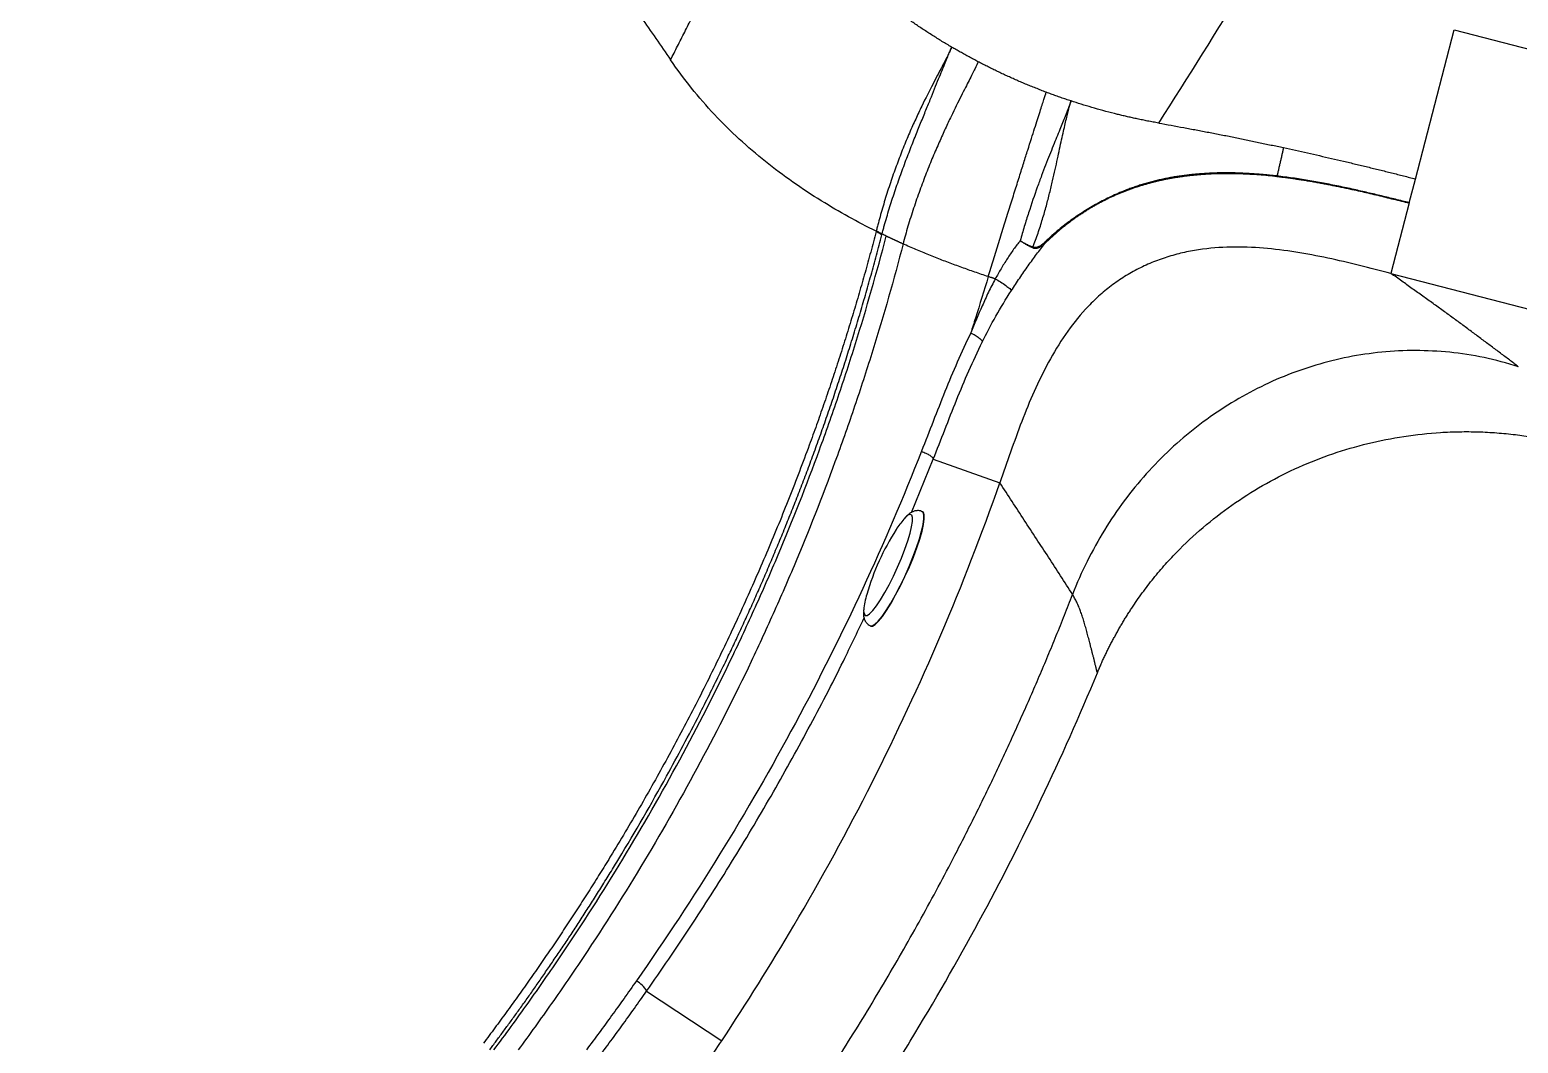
# Model space of a CAD drawing. Extents: x 527 to 611, y 788 to 934.
# Drawn here: x 555.02 to 566.88, y 819.74 to 827.82 of the extents above; entities that cross this region are included whole.
import ezdxf

# ---------------------------------------------------------------- set-up
doc = ezdxf.new("R2010")
doc.units = 0
doc.header["$MEASUREMENT"] = 0
doc.layers.add('1', color=4, linetype='Continuous')
doc.layers.add('GEOMETRY', color=3, linetype='Continuous', lineweight=25)

# ---------------------------------------------------------------- blocks, each defined once
blk = doc.blocks.new('2026_FLAIR')
at = {"layer": 'GEOMETRY'}
for p, q in [((38.993, 23.266), (39.301, 24.455)), ((39.301, 24.455), (41.831, 23.8)), ((38.944, 23.077), (38.993, 23.266)), ((38.944, 23.075), (38.798, 22.513)), ((38.944, 23.076), (38.944, 23.077)), ((38.944, 23.075), (38.944, 23.076)), ((34.697, 22.849), (34.696, 22.847)), ((38.798, 22.513), (48.642, 19.964)), ((35.152, 21.032), (35.682, 20.845)), ((35.066, 20.614), (35.064, 20.615)), ((35.07, 20.609), (35.064, 20.615)), ((35.073, 20.608), (35.066, 20.614)), ((34.651, 19.704), (34.653, 19.703)), ((32.868, 16.793), (33.466, 16.397))]:
    blk.add_line(p, q, dxfattribs=at)
at = {"layer": 'GEOMETRY', "flags": 128}
for points in [[(34.978, 20.609), (35.152, 21.032), (35.152, 21.032), (35.152, 21.032)], [(34.597, 19.832), (34.597, 19.825), (34.6, 19.8), (34.609, 19.787), (34.624, 19.788), (34.644, 19.801), (34.67, 19.827), (34.699, 19.864), (34.731, 19.912), (34.765, 19.969), (34.8, 20.032), (34.834, 20.101), (34.867, 20.173), (34.898, 20.245), (34.926, 20.316), (34.949, 20.382), (34.967, 20.442), (34.979, 20.494), (34.986, 20.536), (34.986, 20.568), (34.98, 20.586), (34.98, 20.586)], [(34.651, 19.704), (34.666, 19.704), (34.687, 19.717), (34.713, 19.742), (34.744, 19.78), (34.777, 19.828), (34.813, 19.886), (34.85, 19.952), (34.888, 20.024), (34.924, 20.099), (34.959, 20.177), (34.99, 20.253), (35.018, 20.328), (35.041, 20.397), (35.059, 20.46), (35.071, 20.513), (35.077, 20.557), (35.077, 20.589), (35.07, 20.609)], [(34.653, 19.703), (34.668, 19.703), (34.689, 19.716), (34.716, 19.741), (34.746, 19.779), (34.779, 19.827), (34.815, 19.885), (34.852, 19.951), (34.89, 20.023), (34.926, 20.098), (34.961, 20.176), (34.993, 20.252), (35.02, 20.327), (35.044, 20.396), (35.062, 20.459), (35.074, 20.512), (35.08, 20.556), (35.079, 20.588), (35.073, 20.608)], [(34.98, 20.586), (34.968, 20.593), (34.95, 20.586), (34.927, 20.566), (34.917, 20.555)]]:
    blk.add_lwpolyline(points, dxfattribs=at)
at = {"layer": 'GEOMETRY'}
for centre, radius, start, end in [((35.468, 20.09), 0.721, 139.9037, 148.1251), ((36.542, 19.396), 2, 147.485, 163.7644), ((35.17, 19.78), 0.575, 162.2806, 174.7703), ((32.697, 16.699), 0.196, 28.7139, 62.9978)]:
    blk.add_arc(centre, radius, start, end, dxfattribs=at)
for points, knots in [([(25.104, 32.43), (25.134, 32.408), (25.192, 32.366), (25.279, 32.301), (25.366, 32.236), (25.453, 32.171), (25.539, 32.106), (25.626, 32.041), (25.712, 31.975), (25.797, 31.909), (25.883, 31.843), (25.968, 31.776), (26.053, 31.709), (26.138, 31.642), (26.222, 31.575), (26.306, 31.508), (26.39, 31.44), (26.474, 31.372), (26.558, 31.304), (26.641, 31.236), (26.724, 31.167), (26.807, 31.098), (26.889, 31.029), (26.971, 30.959), (27.053, 30.89), (27.135, 30.82), (27.217, 30.75), (27.298, 30.679), (27.379, 30.609), (27.46, 30.538), (27.541, 30.467), (27.621, 30.395), (27.701, 30.324), (27.781, 30.252), (27.861, 30.18), (27.94, 30.108), (28.019, 30.035), (28.098, 29.962), (28.177, 29.889), (28.255, 29.816), (28.333, 29.743), (28.515, 29.571), (28.798, 29.298), (29.178, 28.92), (29.552, 28.536), (30.002, 28.059), (30.522, 27.484), (31.105, 26.804), (31.672, 26.107), (32.079, 25.577), (32.341, 25.226), (32.463, 25.06), (32.584, 24.892), (32.704, 24.724), (32.823, 24.556), (32.942, 24.386), (33.02, 24.273), (33.059, 24.216)], [0, 0, 0, 0, 0.009452, 0.018899, 0.02834, 0.037777, 0.04721, 0.056637, 0.06606, 0.075479, 0.084893, 0.094303, 0.103709, 0.113111, 0.122509, 0.131902, 0.141293, 0.150679, 0.160062, 0.169442, 0.178819, 0.188192, 0.197563, 0.206931, 0.216296, 0.22566, 0.23502, 0.244379, 0.253735, 0.26309, 0.272442, 0.281792, 0.29114, 0.300486, 0.30983, 0.319172, 0.328511, 0.337849, 0.347184, 0.356517, 0.365849, 0.37518, 0.421832, 0.468479, 0.515115, 0.561774, 0.639595, 0.717547, 0.795686, 0.874081, 0.892044, 0.910022, 0.92801, 0.946006, 0.964005, 0.982004, 1, 1, 1, 1]), ([(16.093, 30.572), (16.106, 30.331), (16.119, 30.09), (16.137, 29.727), (16.143, 29.606), (16.154, 29.363), (16.159, 29.242), (16.179, 28.877), (16.196, 28.634), (16.228, 28.268), (16.239, 28.146), (16.265, 27.903), (16.279, 27.782), (16.352, 27.175), (16.428, 26.694), (16.569, 25.978), (16.62, 25.74), (16.691, 25.444), (16.705, 25.385), (16.734, 25.267), (16.749, 25.208), (16.795, 25.032), (16.829, 24.915), (16.935, 24.566), (17.016, 24.336), (17.152, 23.995), (17.2, 23.882), (17.275, 23.714), (17.301, 23.658), (17.353, 23.547), (17.38, 23.492), (17.516, 23.219), (17.633, 23.006), (17.821, 22.697), (17.886, 22.595), (17.986, 22.445), (18.02, 22.395), (18.088, 22.296), (18.122, 22.246), (18.295, 22), (18.438, 21.806), (18.731, 21.425), (18.881, 21.237), (19.191, 20.869), (19.35, 20.687), (19.595, 20.42), (19.678, 20.332), (19.846, 20.157), (19.931, 20.071), (20.187, 19.814), (20.362, 19.648), (20.717, 19.323), (20.898, 19.165), (21.266, 18.858), (21.453, 18.708), (21.834, 18.416), (22.027, 18.275), (22.273, 18.103), (22.322, 18.069), (22.421, 18.002), (22.471, 17.968), (22.621, 17.869), (22.722, 17.805), (23.032, 17.618), (23.244, 17.502), (23.572, 17.34), (23.683, 17.288), (23.851, 17.213), (23.908, 17.189), (24.022, 17.141), (24.079, 17.117), (24.365, 17.004), (24.597, 16.924), (24.889, 16.835), (24.947, 16.818), (25.065, 16.786), (25.123, 16.77), (25.3, 16.724), (25.418, 16.695), (25.773, 16.611), (26.011, 16.56), (26.726, 16.42), (27.206, 16.345), (28.172, 16.228), (28.657, 16.186), (29.206, 16.157), (29.267, 16.154), (29.389, 16.148), (29.572, 16.139), (29.876, 16.124), (30.119, 16.111), (30.3, 16.102), (30.391, 16.097), (30.496, 16.091), (30.549, 16.088), (30.575, 16.086), (30.588, 16.086), (30.595, 16.085), (30.598, 16.085), (30.6, 16.085), (30.601, 16.085), (30.602, 16.085)], [0, 0, 0, 0, 0.03125, 0.03125, 0.046875, 0.046875, 0.0625, 0.0625, 0.09375, 0.09375, 0.109375, 0.109375, 0.125, 0.125, 0.1875, 0.1875, 0.21875, 0.21875, 0.226562, 0.226562, 0.234375, 0.234375, 0.25, 0.25, 0.28125, 0.28125, 0.296875, 0.296875, 0.304687, 0.304687, 0.3125, 0.3125, 0.34375, 0.34375, 0.359375, 0.359375, 0.367187, 0.367187, 0.375, 0.375, 0.40625, 0.40625, 0.4375, 0.4375, 0.46875, 0.46875, 0.484375, 0.484375, 0.5, 0.5, 0.53125, 0.53125, 0.5625, 0.5625, 0.59375, 0.59375, 0.625, 0.625, 0.632812, 0.632812, 0.640625, 0.640625, 0.65625, 0.65625, 0.6875, 0.6875, 0.703125, 0.703125, 0.710937, 0.710937, 0.71875, 0.71875, 0.75, 0.75, 0.757812, 0.757812, 0.765625, 0.765625, 0.78125, 0.78125, 0.8125, 0.8125, 0.875, 0.875, 0.9375, 0.9375, 0.945312, 0.945312, 0.953125, 0.96875, 0.984375, 0.984375, 0.992187, 0.996094, 0.998047, 0.999023, 0.999512, 0.999756, 0.999878, 0.999878, 1, 1, 1, 1]), ([(33.059, 24.216), (33.077, 24.251), (33.114, 24.324), (33.171, 24.437), (33.229, 24.552), (33.289, 24.668), (33.338, 24.765), (33.377, 24.841), (33.406, 24.898), (33.434, 24.955), (33.472, 25.029), (33.536, 25.156), (33.605, 25.29), (33.658, 25.394), (33.682, 25.442), (33.694, 25.465), (33.7, 25.478), (33.71, 25.497), (33.724, 25.523), (33.746, 25.567), (33.77, 25.614), (33.786, 25.645), (33.793, 25.66), (33.795, 25.663), (33.795, 25.665), (33.796, 25.665), (33.796, 25.665)], [0, 0, 0, 0, 0.0625, 0.125, 0.1875, 0.25, 0.3125, 0.34375, 0.375, 0.40625, 0.4375, 0.5, 0.625, 0.6875, 0.71875, 0.734375, 0.7421875, 0.75, 0.78125, 0.8125, 0.875, 0.9375, 0.953125, 0.9570312, 0.9609375, 0.9615636, 0.9615636, 0.9615636, 0.9615636]), ([(35.298, 24.317), (35.285, 24.325), (35.26, 24.34), (35.221, 24.363), (35.183, 24.387), (35.146, 24.41), (35.108, 24.434), (35.072, 24.458), (35.035, 24.482), (34.999, 24.507), (34.964, 24.532), (34.929, 24.556), (34.894, 24.581), (34.86, 24.607), (34.826, 24.632), (34.792, 24.657), (34.759, 24.683), (34.726, 24.709), (34.694, 24.735), (34.662, 24.761), (34.631, 24.787), (34.599, 24.813), (34.569, 24.84), (34.538, 24.866), (34.508, 24.893), (34.467, 24.93), (34.414, 24.979), (34.351, 25.04), (34.29, 25.101), (34.23, 25.163), (34.171, 25.226), (34.114, 25.289), (34.059, 25.353), (34.005, 25.417), (33.952, 25.482), (33.901, 25.547), (33.851, 25.613), (33.819, 25.657), (33.803, 25.68)], [0, 0, 0, 0, 0.0221055, 0.0440999, 0.0659832, 0.0877556, 0.109417, 0.1309675, 0.1524072, 0.1737362, 0.1949546, 0.2160623, 0.2370595, 0.2579463, 0.2787227, 0.2993888, 0.3199447, 0.3403905, 0.3607262, 0.3809519, 0.4010677, 0.4210738, 0.4409701, 0.4607568, 0.480434, 0.5000017, 0.5431418, 0.5860104, 0.6286083, 0.6709367, 0.7129968, 0.7547896, 0.7963162, 0.8375779, 0.8785759, 0.9193114, 0.9597857, 1, 1, 1, 1]), ([(35.297, 24.315), (35.296, 24.312), (35.295, 24.308), (35.291, 24.299), (35.289, 24.295), (35.282, 24.279), (35.276, 24.268), (35.263, 24.241), (35.255, 24.226), (35.238, 24.193), (35.229, 24.175), (35.214, 24.146), (35.208, 24.136), (35.197, 24.115), (35.191, 24.104), (35.173, 24.07), (35.161, 24.046), (35.121, 23.968), (35.091, 23.911), (35.044, 23.813), (35.028, 23.779), (34.995, 23.708), (34.978, 23.671), (34.945, 23.594), (34.928, 23.554), (34.903, 23.491), (34.895, 23.47), (34.879, 23.428), (34.871, 23.406), (34.847, 23.342), (34.831, 23.298), (34.808, 23.231), (34.801, 23.209), (34.786, 23.163), (34.779, 23.14), (34.758, 23.072), (34.745, 23.027), (34.726, 22.96), (34.72, 22.938), (34.711, 22.905), (34.708, 22.894), (34.702, 22.871), (34.7, 22.86), (34.697, 22.849)], [0, 0, 0, 0, 0.03125, 0.03125, 0.0625, 0.0625, 0.125, 0.125, 0.1875, 0.1875, 0.25, 0.25, 0.28125, 0.28125, 0.3125, 0.3125, 0.375, 0.375, 0.5, 0.5, 0.5625, 0.5625, 0.625, 0.625, 0.6875, 0.6875, 0.71875, 0.71875, 0.75, 0.75, 0.8125, 0.8125, 0.84375, 0.84375, 0.875, 0.875, 0.9375, 0.9375, 0.96875, 0.96875, 0.984375, 0.984375, 1, 1, 1, 1]), ([(34.744, 22.827), (34.745, 22.832), (34.746, 22.838), (34.749, 22.849), (34.754, 22.865), (34.758, 22.882), (34.768, 22.916), (34.774, 22.938), (34.794, 23.006), (34.808, 23.051), (34.83, 23.12), (34.837, 23.143), (34.853, 23.189), (34.86, 23.211), (34.884, 23.279), (34.9, 23.323), (34.932, 23.41), (34.948, 23.452), (34.981, 23.536), (34.997, 23.576), (35.027, 23.653), (35.042, 23.69), (35.071, 23.761), (35.085, 23.795), (35.112, 23.861), (35.125, 23.892), (35.149, 23.951), (35.16, 23.979), (35.181, 24.032), (35.192, 24.058), (35.211, 24.105), (35.22, 24.127), (35.237, 24.169), (35.245, 24.188), (35.259, 24.222), (35.266, 24.238), (35.277, 24.266), (35.282, 24.278), (35.289, 24.294), (35.291, 24.299), (35.293, 24.304), (35.294, 24.305), (35.295, 24.307), (35.295, 24.308), (35.296, 24.311), (35.297, 24.313), (35.297, 24.315)], [0, 0, 0, 0, 0.007812, 0.007812, 0.015625, 0.03125, 0.03125, 0.0625, 0.0625, 0.125, 0.125, 0.15625, 0.15625, 0.1875, 0.1875, 0.25, 0.25, 0.3125, 0.3125, 0.375, 0.375, 0.4375, 0.4375, 0.5, 0.5, 0.5625, 0.5625, 0.625, 0.625, 0.6875, 0.6875, 0.75, 0.75, 0.8125, 0.8125, 0.875, 0.875, 0.9375, 0.9375, 0.96875, 0.96875, 0.976562, 0.976562, 0.984375, 0.984375, 1, 1, 1, 1]), ([(35.509, 24.201), (35.497, 24.207), (35.473, 24.22), (35.437, 24.239), (35.402, 24.258), (35.367, 24.278), (35.332, 24.297), (35.31, 24.311), (35.298, 24.317)], [0, 0, 0, 0, 0.169564, 0.337968, 0.505214, 0.671301, 0.836229, 1, 1, 1, 1]), ([(34.697, 22.849), (34.549, 22.923), (34.246, 23.089), (33.883, 23.343), (33.604, 23.582), (33.407, 23.777), (33.223, 23.988), (33.111, 24.139), (33.059, 24.216)], [0.0162885, 0.0162885, 0.0162885, 0.0162885, 0.25, 0.5, 0.625, 0.75, 0.875, 1, 1, 1, 1]), ([(35.509, 24.201), (35.503, 24.187), (35.486, 24.148), (35.44, 24.058), (35.376, 23.933), (35.309, 23.798), (35.248, 23.669), (35.2, 23.561), (35.148, 23.443), (35.096, 23.314), (35.044, 23.176), (34.994, 23.033), (34.949, 22.889), (34.923, 22.795), (34.911, 22.749)], [0, 0, 0, 0, 0.125, 0.25, 0.375, 0.5, 0.5625, 0.625, 0.6875, 0.75, 0.8125, 0.875, 0.9375, 1, 1, 1, 1]), ([(36.052, 23.957), (36.038, 23.963), (36.01, 23.974), (35.968, 23.99), (35.927, 24.006), (35.887, 24.023), (35.846, 24.04), (35.807, 24.057), (35.768, 24.075), (35.729, 24.092), (35.691, 24.11), (35.654, 24.128), (35.617, 24.146), (35.58, 24.164), (35.544, 24.182), (35.52, 24.195), (35.509, 24.201)], [0, 0, 0, 0, 0.075807, 0.15094, 0.225399, 0.299185, 0.372297, 0.444735, 0.5165, 0.587591, 0.658009, 0.727753, 0.796825, 0.865223, 0.932948, 1, 1, 1, 1]), ([(35.59, 22.488), (35.603, 22.532), (35.631, 22.622), (35.674, 22.761), (35.717, 22.9), (35.759, 23.036), (35.8, 23.165), (35.838, 23.286), (35.873, 23.397), (35.916, 23.532), (35.961, 23.676), (36.004, 23.809), (36.035, 23.905), (36.048, 23.944), (36.052, 23.957)], [0, 0, 0, 0, 0.0625, 0.125, 0.1875, 0.25, 0.3125, 0.375, 0.4375, 0.5, 0.625, 0.75, 0.875, 1, 1, 1, 1]), ([(36.249, 23.888), (36.236, 23.892), (36.209, 23.901), (36.169, 23.915), (36.129, 23.929), (36.09, 23.943), (36.065, 23.953), (36.052, 23.957)], [0, 0, 0, 0, 0.205056, 0.407583, 0.607583, 0.805056, 1, 1, 1, 1]), ([(36.247, 23.889), (36.246, 23.887), (36.247, 23.886), (36.247, 23.882), (36.246, 23.881), (36.245, 23.876), (36.244, 23.872), (36.239, 23.86), (36.236, 23.851), (36.224, 23.82), (36.214, 23.794), (36.196, 23.748), (36.189, 23.732), (36.175, 23.697), (36.167, 23.679), (36.152, 23.64), (36.143, 23.619), (36.126, 23.576), (36.117, 23.554), (36.088, 23.483), (36.068, 23.432), (36.036, 23.35), (36.025, 23.322), (36.009, 23.278), (36.003, 23.262), (35.992, 23.232), (35.986, 23.216), (35.957, 23.136), (35.934, 23.069), (35.9, 22.962), (35.888, 22.925), (35.866, 22.85), (35.855, 22.813), (35.845, 22.774)], [0, 0, 0, 0, 0.015625, 0.015625, 0.03125, 0.03125, 0.0625, 0.0625, 0.125, 0.125, 0.25, 0.25, 0.3125, 0.3125, 0.375, 0.375, 0.4375, 0.4375, 0.5, 0.5, 0.625, 0.625, 0.6875, 0.6875, 0.71875, 0.71875, 0.75, 0.75, 0.875, 0.875, 0.9375, 0.9375, 1, 1, 1, 1]), ([(35.946, 22.723), (35.96, 22.76), (35.974, 22.797), (35.993, 22.853), (35.999, 22.872), (36.011, 22.909), (36.016, 22.928), (36.033, 22.982), (36.043, 23.018), (36.062, 23.087), (36.071, 23.121), (36.083, 23.171), (36.087, 23.187), (36.095, 23.22), (36.099, 23.236), (36.11, 23.282), (36.117, 23.313), (36.136, 23.4), (36.148, 23.455), (36.164, 23.531), (36.169, 23.556), (36.18, 23.603), (36.184, 23.625), (36.194, 23.667), (36.198, 23.687), (36.207, 23.724), (36.211, 23.742), (36.223, 23.79), (36.23, 23.817), (36.238, 23.85), (36.241, 23.859), (36.244, 23.872), (36.245, 23.875), (36.246, 23.881), (36.247, 23.882), (36.247, 23.886), (36.246, 23.887), (36.247, 23.889)], [0, 0, 0, 0, 0.0625, 0.0625, 0.09375, 0.09375, 0.125, 0.125, 0.1875, 0.1875, 0.25, 0.25, 0.28125, 0.28125, 0.3125, 0.3125, 0.375, 0.375, 0.5, 0.5, 0.5625, 0.5625, 0.625, 0.625, 0.6875, 0.6875, 0.75, 0.75, 0.875, 0.875, 0.9375, 0.9375, 0.96875, 0.96875, 0.984375, 0.984375, 1, 1, 1, 1]), ([(36.948, 23.712), (36.933, 23.714), (36.903, 23.72), (36.86, 23.728), (36.818, 23.736), (36.778, 23.745), (36.738, 23.753), (36.701, 23.762), (36.664, 23.77), (36.629, 23.779), (36.576, 23.792), (36.504, 23.811), (36.416, 23.836), (36.331, 23.861), (36.276, 23.879), (36.249, 23.888)], [0, 0, 0, 0, 0.063025, 0.124184, 0.183475, 0.240898, 0.296454, 0.350143, 0.401964, 0.451917, 0.500003, 0.631876, 0.759167, 0.881875, 1, 1, 1, 1]), ([(36.948, 23.712), (36.981, 23.706), (37.047, 23.694), (37.147, 23.676), (37.247, 23.657), (37.346, 23.638), (37.446, 23.619), (37.545, 23.599), (37.645, 23.579), (37.744, 23.558), (37.843, 23.537), (37.909, 23.523), (37.942, 23.516)], [0, 0, 0, 0, 0.1, 0.2, 0.3, 0.4, 0.5, 0.6, 0.7, 0.8, 0.9, 1, 1, 1, 1]), ([(37.942, 23.516), (37.94, 23.508), (37.936, 23.49), (37.93, 23.462), (37.923, 23.433), (37.916, 23.403), (37.911, 23.378), (37.906, 23.358), (37.903, 23.344), (37.899, 23.329), (37.896, 23.315), (37.894, 23.304), (37.892, 23.296), (37.891, 23.292), (37.891, 23.29), (37.89, 23.29), (37.89, 23.29)], [0.0067138, 0.0067138, 0.0067138, 0.0067138, 0.1317138, 0.2567138, 0.3817138, 0.5067138, 0.6317138, 0.6942138, 0.7567138, 0.8192138, 0.8817138, 0.9442138, 0.9754638, 0.9910888, 0.9989013, 1, 1, 1, 1]), ([(37.942, 23.516), (37.974, 23.509), (38.038, 23.495), (38.134, 23.474), (38.23, 23.452), (38.325, 23.43), (38.421, 23.408), (38.517, 23.385), (38.612, 23.362), (38.708, 23.339), (38.803, 23.315), (38.898, 23.291), (38.962, 23.275), (38.993, 23.266)], [0, 0, 0, 0, 0.090909, 0.181818, 0.272727, 0.363636, 0.454545, 0.545454, 0.636364, 0.727273, 0.818182, 0.909091, 1, 1, 1, 1]), ([(37.89, 23.29), (37.877, 23.291), (37.85, 23.294), (37.809, 23.298), (37.769, 23.302), (37.729, 23.305), (37.688, 23.308), (37.647, 23.31), (37.607, 23.312), (37.566, 23.314), (37.526, 23.314), (37.485, 23.315), (37.445, 23.314), (37.404, 23.314), (37.364, 23.312), (37.323, 23.31), (37.282, 23.307), (37.242, 23.304), (37.202, 23.3), (37.161, 23.295), (37.121, 23.29), (37.081, 23.284), (37.041, 23.277), (37.001, 23.269), (36.961, 23.261), (36.922, 23.251), (36.883, 23.241), (36.844, 23.23), (36.805, 23.219), (36.766, 23.206), (36.728, 23.193), (36.691, 23.179), (36.627, 23.153), (36.539, 23.113), (36.429, 23.055), (36.324, 22.99), (36.223, 22.92), (36.148, 22.86), (36.097, 22.815), (36.067, 22.788), (36.047, 22.769), (36.038, 22.759)], [0, 0, 0, 0, 0.020213, 0.040411, 0.060595, 0.080767, 0.100928, 0.12108, 0.141225, 0.161365, 0.181503, 0.201639, 0.221777, 0.241917, 0.262064, 0.282218, 0.302379, 0.322547, 0.342719, 0.362893, 0.383067, 0.40324, 0.423411, 0.443579, 0.463747, 0.483912, 0.504073, 0.52423, 0.544383, 0.564534, 0.584685, 0.604836, 0.624989, 0.687481, 0.750025, 0.812524, 0.874987, 0.937483, 0.958345, 0.979198, 1, 1, 1, 1]), ([(36.041, 22.753), (36.048, 22.759), (36.062, 22.772), (36.082, 22.792), (36.103, 22.811), (36.125, 22.83), (36.146, 22.849), (36.168, 22.868), (36.19, 22.886), (36.213, 22.904), (36.236, 22.921), (36.259, 22.939), (36.282, 22.956), (36.306, 22.972), (36.33, 22.988), (36.354, 23.004), (36.379, 23.02), (36.404, 23.035), (36.429, 23.05), (36.454, 23.064), (36.48, 23.078), (36.506, 23.092), (36.532, 23.105), (36.558, 23.118), (36.585, 23.13), (36.612, 23.142), (36.639, 23.154), (36.666, 23.165), (36.693, 23.175), (36.721, 23.186), (36.749, 23.195), (36.777, 23.205), (36.805, 23.214), (36.833, 23.222), (36.861, 23.23), (36.89, 23.238), (36.918, 23.245), (36.947, 23.252), (36.976, 23.259), (37.005, 23.265), (37.034, 23.271), (37.063, 23.276), (37.093, 23.281), (37.122, 23.285), (37.151, 23.289), (37.181, 23.293), (37.21, 23.296), (37.24, 23.299), (37.269, 23.302), (37.299, 23.304), (37.328, 23.306), (37.358, 23.308), (37.402, 23.31), (37.459, 23.311), (37.531, 23.311), (37.603, 23.309), (37.675, 23.306), (37.747, 23.301), (37.819, 23.295), (37.866, 23.29), (37.89, 23.287)], [0, 0, 0, 0, 0.01465, 0.0293135, 0.0439892, 0.0586759, 0.0733722, 0.088077, 0.1027891, 0.1175075, 0.1322314, 0.1469598, 0.1616916, 0.1764251, 0.1911591, 0.2058921, 0.220623, 0.2353504, 0.2500729, 0.2647896, 0.2795008, 0.2942073, 0.3089098, 0.3236091, 0.3383059, 0.3530008, 0.3676944, 0.3823872, 0.3970797, 0.4117721, 0.4264648, 0.441158, 0.4558518, 0.4705468, 0.4852439, 0.4999438, 0.5146469, 0.5293531, 0.5440622, 0.5587737, 0.5734872, 0.5882019, 0.602917, 0.6176318, 0.6323464, 0.647061, 0.6617756, 0.67649, 0.691204, 0.705917, 0.7206284, 0.7353375, 0.7500433, 0.7857402, 0.8214243, 0.8571086, 0.8928018, 0.9285092, 0.9642381, 1, 1, 1, 1]), ([(38.504, 23.182), (38.484, 23.187), (38.443, 23.196), (38.382, 23.208), (38.321, 23.221), (38.26, 23.233), (38.199, 23.244), (38.137, 23.255), (38.076, 23.265), (38.014, 23.274), (37.952, 23.282), (37.911, 23.287), (37.89, 23.29)], [0, 0, 0, 0, 0.099978, 0.199962, 0.29995, 0.399941, 0.499935, 0.599936, 0.699945, 0.799958, 0.899975, 1, 1, 1, 1]), ([(37.89, 23.287), (37.903, 23.285), (37.929, 23.282), (37.968, 23.277), (38.006, 23.272), (38.045, 23.266), (38.084, 23.26), (38.122, 23.254), (38.161, 23.248), (38.199, 23.241), (38.237, 23.234), (38.276, 23.227), (38.314, 23.219), (38.352, 23.212), (38.39, 23.204), (38.429, 23.196), (38.467, 23.188), (38.492, 23.182), (38.505, 23.179)], [0, 0, 0, 0, 0.062515, 0.125029, 0.18754, 0.250047, 0.312551, 0.375052, 0.437552, 0.500052, 0.562551, 0.625049, 0.687546, 0.75004, 0.812531, 0.875021, 0.93751, 1, 1, 1, 1]), ([(38.944, 23.077), (38.908, 23.086), (38.834, 23.104), (38.724, 23.131), (38.614, 23.157), (38.541, 23.174), (38.504, 23.182)], [0, 0, 0, 0, 0.249997, 0.499994, 0.749995, 1, 1, 1, 1]), ([(38.505, 23.179), (38.526, 23.175), (38.568, 23.165), (38.63, 23.151), (38.693, 23.136), (38.756, 23.121), (38.818, 23.105), (38.881, 23.09), (38.923, 23.08), (38.944, 23.075)], [0, 0, 0, 0, 0.142868, 0.28573, 0.428588, 0.571443, 0.714297, 0.857149, 1, 1, 1, 1]), ([(34.696, 22.847), (34.689, 22.82), (34.675, 22.765), (34.653, 22.684), (34.631, 22.602), (34.608, 22.52), (34.585, 22.439), (34.561, 22.357), (34.538, 22.276), (34.513, 22.195), (34.489, 22.114), (34.464, 22.033), (34.439, 21.952), (34.413, 21.871), (34.387, 21.79), (34.36, 21.709), (34.333, 21.628), (34.306, 21.547), (34.278, 21.467), (34.25, 21.386), (34.222, 21.306), (34.193, 21.226), (34.122, 21.031), (34.006, 20.725), (33.835, 20.308), (33.655, 19.896), (33.464, 19.486), (33.262, 19.079), (33.049, 18.676), (32.828, 18.281), (32.648, 17.977), (32.516, 17.762), (32.435, 17.633), (32.353, 17.504), (32.27, 17.376), (32.186, 17.249), (32.101, 17.123), (32.014, 16.997), (31.927, 16.871), (31.839, 16.747), (31.749, 16.623), (31.659, 16.5), (31.598, 16.418), (31.567, 16.377)], [0, 0, 0, 0, 0.011905, 0.023809, 0.035713, 0.047617, 0.059521, 0.071425, 0.08333, 0.095234, 0.10714, 0.119045, 0.130952, 0.142859, 0.154767, 0.166676, 0.178587, 0.190498, 0.202412, 0.214326, 0.226242, 0.238161, 0.250081, 0.312755, 0.375304, 0.437746, 0.500098, 0.5632, 0.625883, 0.688168, 0.750075, 0.770968, 0.791847, 0.812712, 0.833564, 0.854404, 0.875233, 0.89605, 0.916858, 0.937656, 0.958445, 0.979226, 1, 1, 1, 1]), ([(31.618, 16.325), (31.635, 16.348), (31.67, 16.395), (31.722, 16.466), (31.776, 16.539), (31.831, 16.615), (31.888, 16.694), (31.946, 16.776), (32.004, 16.86), (32.064, 16.946), (32.125, 17.036), (32.187, 17.127), (32.25, 17.222), (32.314, 17.319), (32.379, 17.42), (32.445, 17.522), (32.511, 17.628), (32.579, 17.737), (32.756, 18.027), (32.998, 18.446), (33.259, 18.937), (33.417, 19.253), (33.509, 19.444), (33.569, 19.569), (33.625, 19.69), (33.682, 19.813), (33.738, 19.938), (33.793, 20.064), (33.848, 20.193), (33.903, 20.323), (33.958, 20.455), (34.012, 20.589), (34.065, 20.725), (34.119, 20.862), (34.171, 21.002), (34.223, 21.143), (34.274, 21.287), (34.325, 21.432), (34.374, 21.578), (34.424, 21.727), (34.472, 21.878), (34.519, 22.03), (34.566, 22.185), (34.611, 22.341), (34.656, 22.499), (34.7, 22.659), (34.728, 22.766), (34.742, 22.82)], [0, 0, 0, 0, 0.011605, 0.023597, 0.035978, 0.048745, 0.061901, 0.075443, 0.089374, 0.103692, 0.118398, 0.133491, 0.148972, 0.164841, 0.181097, 0.197741, 0.214773, 0.232192, 0.249999, 0.354245, 0.43066, 0.479241, 0.499987, 0.518194, 0.53663, 0.555295, 0.574187, 0.593308, 0.612658, 0.632235, 0.652041, 0.672075, 0.692338, 0.712829, 0.733548, 0.754496, 0.775673, 0.797077, 0.818711, 0.840573, 0.862663, 0.884982, 0.907529, 0.930304, 0.953308, 0.97654, 1, 1, 1, 1]), ([(31.651, 16.325), (31.697, 16.387), (31.743, 16.448), (31.834, 16.572), (31.879, 16.635), (32.012, 16.822), (32.099, 16.948), (32.356, 17.328), (32.521, 17.585), (32.836, 18.106), (32.988, 18.371), (33.277, 18.904), (33.414, 19.174), (33.61, 19.582), (33.673, 19.719), (33.797, 19.993), (33.857, 20.131), (34.033, 20.547), (34.142, 20.826), (34.296, 21.247), (34.346, 21.388), (34.442, 21.67), (34.488, 21.812), (34.621, 22.239), (34.702, 22.524), (34.777, 22.811)], [0, 0, 0, 0, 0.03125, 0.03125, 0.0625, 0.0625, 0.125, 0.125, 0.25, 0.25, 0.375, 0.375, 0.5, 0.5, 0.5625, 0.5625, 0.625, 0.625, 0.75, 0.75, 0.8125, 0.8125, 0.875, 0.875, 1, 1, 1, 1]), ([(34.696, 22.847), (34.706, 22.843), (34.716, 22.838), (34.731, 22.829), (34.737, 22.824), (34.742, 22.82)], [0, 0, 0, 0, 0.5, 0.5, 1, 1, 1, 1]), ([(34.744, 22.827), (34.739, 22.83), (34.732, 22.834), (34.717, 22.842), (34.707, 22.846), (34.697, 22.849)], [0, 0, 0, 0, 0.5, 0.5, 1, 1, 1, 1]), ([(34.777, 22.811), (34.772, 22.813), (34.76, 22.819), (34.749, 22.824), (34.744, 22.827)], [0, 0, 0, 0, 0.5, 1, 1, 1, 1]), ([(34.911, 22.749), (34.909, 22.75), (34.904, 22.752), (34.897, 22.755), (34.89, 22.758), (34.883, 22.761), (34.876, 22.764), (34.869, 22.768), (34.862, 22.771), (34.856, 22.774), (34.849, 22.777), (34.842, 22.78), (34.836, 22.783), (34.83, 22.786), (34.824, 22.788), (34.818, 22.791), (34.812, 22.794), (34.807, 22.796), (34.802, 22.799), (34.797, 22.801), (34.792, 22.803), (34.788, 22.805), (34.784, 22.807), (34.78, 22.809), (34.778, 22.81), (34.777, 22.811)], [0, 0, 0, 0, 0.043247, 0.086572, 0.129963, 0.17341, 0.216903, 0.260433, 0.303992, 0.347572, 0.391167, 0.434771, 0.478378, 0.521985, 0.565587, 0.60918, 0.652757, 0.696313, 0.739841, 0.783333, 0.826784, 0.870184, 0.913526, 0.9568, 1, 1, 1, 1]), ([(35.845, 22.774), (35.827, 22.752), (35.809, 22.73), (35.775, 22.682), (35.758, 22.657), (35.733, 22.618), (35.724, 22.604), (35.708, 22.578), (35.699, 22.564), (35.676, 22.524), (35.66, 22.497), (35.646, 22.47)], [0, 0, 0, 0, 0.25, 0.25, 0.5, 0.5, 0.625, 0.625, 0.75, 0.75, 1, 1, 1, 1]), ([(35.944, 22.718), (35.935, 22.721), (35.926, 22.725), (35.907, 22.734), (35.898, 22.739), (35.885, 22.747), (35.88, 22.75), (35.872, 22.755), (35.868, 22.757), (35.861, 22.762), (35.857, 22.765), (35.851, 22.77), (35.847, 22.772), (35.845, 22.774)], [0, 0, 0, 0, 0.25, 0.25, 0.5, 0.5, 0.625, 0.625, 0.75, 0.75, 0.875, 0.875, 1, 1, 1, 1]), ([(35.946, 22.723), (35.937, 22.726), (35.928, 22.73), (35.909, 22.738), (35.899, 22.743), (35.886, 22.75), (35.881, 22.752), (35.873, 22.757), (35.869, 22.759), (35.861, 22.763), (35.858, 22.766), (35.851, 22.77), (35.848, 22.772), (35.845, 22.774)], [0, 0, 0, 0, 0.25, 0.25, 0.5, 0.5, 0.625, 0.625, 0.75, 0.75, 0.875, 0.875, 1, 1, 1, 1]), ([(34.911, 22.749), (34.838, 22.465), (34.757, 22.183), (34.626, 21.761), (34.581, 21.621), (34.487, 21.341), (34.438, 21.202), (34.287, 20.785), (34.179, 20.509), (34.007, 20.098), (33.948, 19.961), (33.826, 19.689), (33.764, 19.554), (33.572, 19.149), (33.437, 18.882), (33.154, 18.354), (33.006, 18.092), (32.696, 17.575), (32.535, 17.321), (32.283, 16.943), (32.198, 16.819), (32.024, 16.571), (31.935, 16.447), (31.845, 16.325)], [0, 0, 0, 0, 0.125, 0.125, 0.1875, 0.1875, 0.25, 0.25, 0.375, 0.375, 0.4375, 0.4375, 0.5, 0.5, 0.625, 0.625, 0.75, 0.75, 0.875, 0.875, 0.9375, 0.9375, 1, 1, 1, 1]), ([(35.59, 22.488), (35.572, 22.494), (35.537, 22.506), (35.484, 22.524), (35.431, 22.542), (35.378, 22.561), (35.325, 22.58), (35.273, 22.6), (35.221, 22.62), (35.169, 22.64), (35.117, 22.661), (35.065, 22.682), (35.014, 22.704), (34.962, 22.726), (34.928, 22.741), (34.911, 22.749)], [0, 0, 0, 0, 0.076926, 0.153855, 0.230785, 0.307714, 0.384643, 0.461569, 0.538492, 0.615413, 0.692331, 0.769247, 0.846163, 0.92308, 1, 1, 1, 1]), ([(38.798, 22.513), (38.715, 22.534), (38.547, 22.578), (38.295, 22.637), (38.04, 22.686), (37.783, 22.718), (37.524, 22.728), (37.308, 22.711), (37.138, 22.679), (37.013, 22.645), (36.891, 22.601), (36.773, 22.546), (36.661, 22.481), (36.555, 22.406), (36.456, 22.322), (36.334, 22.199), (36.2, 22.029), (36.066, 21.807), (35.953, 21.574), (35.855, 21.334), (35.767, 21.09), (35.711, 20.927), (35.682, 20.845)], [0, 0, 0, 0, 0.0625, 0.125, 0.1875, 0.25, 0.3125, 0.375, 0.40625, 0.4375, 0.46875, 0.5, 0.53125, 0.5625, 0.59375, 0.625, 0.6875, 0.75, 0.8125, 0.875, 0.9375, 1, 1, 1, 1]), ([(35.774, 22.376), (35.795, 22.41), (35.818, 22.443), (35.851, 22.493), (35.862, 22.509), (35.885, 22.542), (35.897, 22.559), (35.93, 22.606), (35.953, 22.637), (35.997, 22.696), (36.019, 22.725), (36.041, 22.753)], [0, 0, 0, 0, 0.25, 0.25, 0.375, 0.375, 0.5, 0.5, 0.75, 0.75, 1, 1, 1, 1]), ([(35.944, 22.718), (35.945, 22.717), (35.948, 22.716), (35.952, 22.715), (35.956, 22.714), (35.96, 22.714), (35.965, 22.714), (35.97, 22.714), (35.975, 22.715), (35.98, 22.716), (35.985, 22.717), (35.991, 22.719), (35.998, 22.722), (36.007, 22.727), (36.018, 22.733), (36.03, 22.742), (36.037, 22.749), (36.041, 22.753)], [0, 0, 0, 0, 0.036966, 0.075236, 0.114966, 0.1563, 0.199363, 0.244271, 0.291126, 0.340023, 0.391046, 0.444276, 0.499786, 0.604939, 0.723194, 0.854819, 1, 1, 1, 1]), ([(36.038, 22.759), (36.035, 22.757), (36.031, 22.753), (36.025, 22.748), (36.018, 22.743), (36.012, 22.738), (36.004, 22.733), (35.996, 22.729), (35.987, 22.725), (35.979, 22.722), (35.97, 22.72), (35.962, 22.72), (35.954, 22.72), (35.949, 22.722), (35.946, 22.723)], [0, 0, 0, 0, 0.0826523, 0.1641098, 0.244243, 0.3229027, 0.39994, 0.4955649, 0.5875877, 0.6758708, 0.7605027, 0.8419522, 0.9212218, 1, 1, 1, 1]), ([(35.59, 22.488), (35.556, 22.378), (35.51, 22.228), (35.463, 22.078), (35.451, 22.039)], [0.6707179, 0.6707179, 0.6707179, 0.6707179, 0.8923717, 0.9716538, 0.9716538, 0.9716538, 0.9716538]), ([(35.646, 22.47), (35.627, 22.434), (35.609, 22.399), (35.574, 22.327), (35.558, 22.292), (35.51, 22.184), (35.48, 22.111), (35.451, 22.039)], [0, 0, 0, 0, 0.25, 0.25, 0.5, 0.5, 1, 1, 1, 1]), ([(35.646, 22.47), (35.643, 22.47), (35.638, 22.472), (35.631, 22.475), (35.623, 22.477), (35.615, 22.48), (35.607, 22.482), (35.598, 22.485), (35.593, 22.487), (35.59, 22.488)], [0, 0, 0, 0, 0.143271, 0.286423, 0.429571, 0.572624, 0.715365, 0.857756, 1, 1, 1, 1]), ([(35.646, 22.47), (35.658, 22.463), (35.672, 22.455), (35.702, 22.437), (35.716, 22.427), (35.742, 22.408), (35.753, 22.399), (35.768, 22.385), (35.773, 22.379), (35.774, 22.376)], [0, 0, 0, 0, 0.25, 0.25, 0.5, 0.5, 0.75, 0.75, 1, 1, 1, 1]), ([(39.812, 21.77), (39.789, 21.788), (39.742, 21.824), (39.67, 21.878), (39.597, 21.933), (39.523, 21.988), (39.448, 22.044), (39.371, 22.101), (39.293, 22.158), (39.214, 22.216), (39.133, 22.274), (39.051, 22.333), (38.968, 22.392), (38.883, 22.453), (38.827, 22.493), (38.798, 22.513)], [0, 0, 0, 0, 0.0698143, 0.14081, 0.2129894, 0.2863541, 0.3609053, 0.4366436, 0.5135693, 0.5916819, 0.6709805, 0.7514638, 0.8331299, 0.9159762, 1, 1, 1, 1]), ([(35.542, 21.966), (35.576, 22.035), (35.612, 22.104), (35.689, 22.241), (35.73, 22.308), (35.774, 22.376)], [0, 0, 0, 0, 0.5, 0.5, 1, 1, 1, 1]), ([(35.451, 22.039), (35.375, 21.886), (35.308, 21.729), (35.181, 21.414), (35.121, 21.255), (35.058, 21.096)], [0, 0, 0, 0, 0.5, 0.5, 1, 1, 1, 1]), ([(35.152, 21.032), (35.183, 21.11), (35.213, 21.189), (35.275, 21.346), (35.305, 21.425), (35.4, 21.66), (35.467, 21.815), (35.542, 21.966)], [0, 0, 0, 0, 0.25, 0.25, 0.5, 0.5, 1, 1, 1, 1]), ([(35.451, 22.039), (35.463, 22.034), (35.475, 22.027), (35.497, 22.014), (35.507, 22.007), (35.524, 21.994), (35.531, 21.987), (35.54, 21.975), (35.542, 21.97), (35.542, 21.966)], [0, 0, 0, 0, 0.25, 0.25, 0.5, 0.5, 0.75, 0.75, 1, 1, 1, 1]), ([(39.813, 21.77), (39.631, 21.828), (39.448, 21.866), (39.084, 21.903), (38.903, 21.903), (38.546, 21.868), (38.37, 21.833), (38.114, 21.756), (37.945, 21.697), (37.701, 21.584), (37.468, 21.449), (37.32, 21.344), (37.106, 21.178), (36.972, 21.053), (36.726, 20.778), (36.614, 20.629), (36.417, 20.307), (36.331, 20.135), (36.261, 19.954)], [0, 0, 0, 0, 0.125, 0.125, 0.25, 0.25, 0.375, 0.375, 0.4375, 0.5, 0.5625, 0.625, 0.625, 0.75, 0.75, 0.875, 0.875, 1, 1, 1, 1]), ([(36.459, 19.329), (36.463, 19.34), (36.473, 19.362), (36.487, 19.395), (36.501, 19.427), (36.516, 19.46), (36.532, 19.492), (36.547, 19.524), (36.563, 19.555), (36.58, 19.587), (36.597, 19.618), (36.614, 19.649), (36.631, 19.68), (36.649, 19.711), (36.667, 19.742), (36.686, 19.772), (36.705, 19.802), (36.724, 19.832), (36.764, 19.892), (36.827, 19.982), (36.917, 20.098), (37.013, 20.21), (37.147, 20.351), (37.326, 20.515), (37.558, 20.69), (37.804, 20.844), (38.063, 20.974), (38.334, 21.08), (38.614, 21.162), (38.901, 21.219), (39.146, 21.245), (39.343, 21.253), (39.493, 21.252), (39.642, 21.244), (39.764, 21.232), (39.858, 21.22), (39.925, 21.21), (39.992, 21.198), (40.059, 21.185), (40.126, 21.171), (40.192, 21.155), (40.258, 21.138), (40.324, 21.12), (40.368, 21.107), (40.389, 21.1)], [0, 0, 0, 0, 0.007567, 0.015123, 0.022669, 0.030206, 0.037735, 0.045257, 0.052773, 0.060284, 0.06779, 0.075294, 0.082795, 0.090296, 0.097796, 0.105298, 0.112802, 0.120308, 0.127819, 0.158911, 0.189952, 0.221012, 0.252165, 0.313387, 0.374841, 0.435873, 0.497146, 0.558474, 0.619975, 0.681983, 0.74409, 0.77566, 0.807188, 0.83874, 0.87038, 0.884768, 0.899146, 0.913519, 0.927894, 0.942276, 0.956672, 0.971087, 0.985528, 1, 1, 1, 1]), ([(35.058, 21.096), (34.913, 20.728), (34.757, 20.363), (34.422, 19.64), (34.243, 19.283), (33.864, 18.577), (33.663, 18.229), (33.24, 17.543), (33.018, 17.205), (32.786, 16.874)], [0, 0, 0, 0, 0.25, 0.25, 0.5, 0.5, 0.75, 0.75, 1, 1, 1, 1]), ([(35.058, 21.096), (35.07, 21.092), (35.082, 21.086), (35.105, 21.075), (35.115, 21.069), (35.133, 21.058), (35.14, 21.052), (35.149, 21.041), (35.152, 21.036), (35.152, 21.032)], [0, 0, 0, 0, 0.25, 0.25, 0.5, 0.5, 0.75, 0.75, 1, 1, 1, 1]), ([(33.466, 16.397), (33.665, 16.698), (34.087, 17.371), (34.676, 18.449), (35.225, 19.628), (35.539, 20.436), (35.682, 20.845)], [0, 0, 0, 0, 0.1041331, 0.2291331, 0.3541331, 0.4791331, 0.4791331, 0.4791331, 0.4791331]), ([(36.261, 19.954), (36.229, 20.003), (36.166, 20.102), (36.07, 20.251), (35.973, 20.399), (35.877, 20.548), (35.78, 20.696), (35.715, 20.795), (35.682, 20.845)], [0, 0, 0, 0, 0.166677, 0.333347, 0.500012, 0.666674, 0.833336, 1, 1, 1, 1]), ([(35.064, 20.613), (35.059, 20.616), (35.045, 20.623), (35.019, 20.623), (34.992, 20.617), (34.969, 20.605), (34.946, 20.587), (34.93, 20.57), (34.922, 20.561)], [0, 0, 0, 0, 0.077821, 0.231627, 0.379115, 0.540822, 0.743357, 1, 1, 1, 1]), ([(31.1, 12.571), (31.128, 12.596), (31.184, 12.647), (31.269, 12.723), (31.355, 12.799), (31.44, 12.875), (31.526, 12.95), (31.611, 13.026), (31.697, 13.102), (31.782, 13.177), (31.867, 13.253), (31.952, 13.329), (32.037, 13.405), (32.121, 13.482), (32.205, 13.559), (32.289, 13.636), (32.372, 13.714), (32.454, 13.793), (32.536, 13.872), (32.617, 13.951), (32.697, 14.032), (32.783, 14.12), (32.875, 14.216), (32.971, 14.32), (33.066, 14.425), (33.159, 14.532), (33.25, 14.641), (33.339, 14.752), (33.426, 14.864), (33.52, 14.992), (33.623, 15.132), (33.735, 15.286), (33.845, 15.441), (33.954, 15.597), (34.061, 15.754), (34.238, 16.018), (34.479, 16.391), (34.775, 16.879), (35.058, 17.373), (35.264, 17.759), (35.404, 18.032), (35.483, 18.188), (35.56, 18.345), (35.636, 18.503), (35.711, 18.662), (35.784, 18.821), (35.856, 18.981), (35.927, 19.141), (35.997, 19.302), (36.065, 19.464), (36.132, 19.627), (36.197, 19.79), (36.24, 19.899), (36.261, 19.954)], [0, 0, 0, 0, 0.012536, 0.0250727, 0.0376098, 0.0501467, 0.0626831, 0.0752184, 0.087752, 0.1002833, 0.1128116, 0.1253358, 0.1378551, 0.1503686, 0.1628757, 0.1753758, 0.1878683, 0.2003521, 0.2128274, 0.2252945, 0.2377542, 0.2502075, 0.2657662, 0.2813185, 0.2968673, 0.3124164, 0.3279715, 0.3435427, 0.3591365, 0.3747465, 0.3955714, 0.4164104, 0.4372715, 0.4581611, 0.4790679, 0.4999762, 0.5626185, 0.625129, 0.6875529, 0.7499372, 0.7691318, 0.7883283, 0.8075279, 0.826732, 0.8459421, 0.8651595, 0.8843854, 0.9036214, 0.9228688, 0.942129, 0.9614033, 0.9806932, 1, 1, 1, 1]), ([(36.459, 19.329), (36.457, 19.337), (36.453, 19.353), (36.447, 19.377), (36.441, 19.401), (36.435, 19.425), (36.43, 19.449), (36.423, 19.473), (36.417, 19.497), (36.411, 19.521), (36.405, 19.544), (36.399, 19.568), (36.393, 19.591), (36.387, 19.614), (36.381, 19.636), (36.375, 19.658), (36.369, 19.68), (36.363, 19.701), (36.357, 19.722), (36.351, 19.743), (36.345, 19.763), (36.338, 19.783), (36.332, 19.802), (36.325, 19.82), (36.318, 19.839), (36.311, 19.858), (36.303, 19.876), (36.295, 19.893), (36.286, 19.91), (36.278, 19.926), (36.27, 19.941), (36.264, 19.95), (36.261, 19.954)], [0, 0, 0, 0, 0.034489, 0.06913, 0.103874, 0.138673, 0.173479, 0.208244, 0.24292, 0.277461, 0.311826, 0.345993, 0.379937, 0.413637, 0.447073, 0.480223, 0.51307, 0.545596, 0.577802, 0.609695, 0.641291, 0.672608, 0.703667, 0.734496, 0.76513, 0.798503, 0.831768, 0.865012, 0.898339, 0.931861, 0.965702, 1, 1, 1, 1]), ([(34.596, 19.814), (34.595, 19.81), (34.594, 19.797), (34.597, 19.776), (34.605, 19.749), (34.621, 19.725), (34.639, 19.708), (34.651, 19.705), (34.653, 19.704)], [0, 0, 0, 0, 0.0943264, 0.3535877, 0.5639158, 0.7634916, 0.9598997, 1, 1, 1, 1]), ([(32.868, 16.793), (32.868, 16.793), (32.987, 16.962), (33.218, 17.302), (33.548, 17.82), (33.862, 18.347), (34.158, 18.881), (34.405, 19.355), (34.546, 19.653), (34.6, 19.767)], [0, 0, 0, 0, 0.000001, 0.177746, 0.355492, 0.533231, 0.71097, 0.888698, 1, 1, 1, 1]), ([(31.427, 12.223), (31.561, 12.348), (31.695, 12.473), (31.965, 12.723), (32.099, 12.848), (32.5, 13.225), (32.764, 13.48), (33.142, 13.877), (33.265, 14.012), (33.504, 14.288), (33.619, 14.43), (33.758, 14.612), (33.785, 14.648), (33.839, 14.722), (33.867, 14.759), (33.948, 14.87), (34.002, 14.944), (34.163, 15.167), (34.268, 15.317), (34.423, 15.545), (34.474, 15.622), (34.576, 15.775), (34.626, 15.852), (34.775, 16.083), (34.873, 16.239), (35.159, 16.708), (35.341, 17.025), (35.863, 17.99), (36.178, 18.651), (36.459, 19.329)], [0, 0, 0, 0, 0.0625, 0.0625, 0.125, 0.125, 0.25, 0.25, 0.3125, 0.3125, 0.375, 0.375, 0.390625, 0.390625, 0.40625, 0.40625, 0.4375, 0.4375, 0.5, 0.5, 0.53125, 0.53125, 0.5625, 0.5625, 0.625, 0.625, 0.75, 0.75, 1, 1, 1, 1]), ([(32.786, 16.874), (32.721, 16.781), (32.655, 16.689), (32.523, 16.506), (32.456, 16.416), (32.388, 16.325)], [0, 0, 0, 0, 0.5, 0.5, 1, 1, 1, 1]), ([(32.469, 16.243), (32.537, 16.334), (32.604, 16.425), (32.738, 16.608), (32.803, 16.701), (32.868, 16.793)], [0, 0, 0, 0, 0.5, 0.5, 1, 1, 1, 1]), ([(32.901, 15.589), (32.909, 15.599), (32.932, 15.631), (33.019, 15.75), (33.161, 15.949), (33.325, 16.187), (33.426, 16.337), (33.466, 16.397)], [0.47913306, 0.47913306, 0.47913306, 0.47913306, 0.48271008, 0.49052258, 0.52177258, 0.55302258, 0.57388952, 0.57388952, 0.57388952, 0.57388952])]:
    blk.add_open_spline(points, degree=3, knots=knots, dxfattribs=at)
for points in [[(36.948, 23.712), (37.182, 24.08), (37.414, 24.449), (37.644, 24.819)], [(35.298, 24.315), (35.298, 24.316), (35.298, 24.316), (35.298, 24.317)], [(34.742, 22.82), (34.742, 22.822), (34.743, 22.824), (34.744, 22.827)], [(35.946, 22.723), (35.946, 22.721), (35.945, 22.719), (35.944, 22.718)]]:
    blk.add_open_spline(points, degree=3, dxfattribs=at)

msp = doc.modelspace()

# ---------------------------------------------------------------- block references
at = {"layer": '1'}
msp.add_blockref('2026_FLAIR', (527.067, 803.363), dxfattribs=at)

doc.saveas('drawing.dxf')
